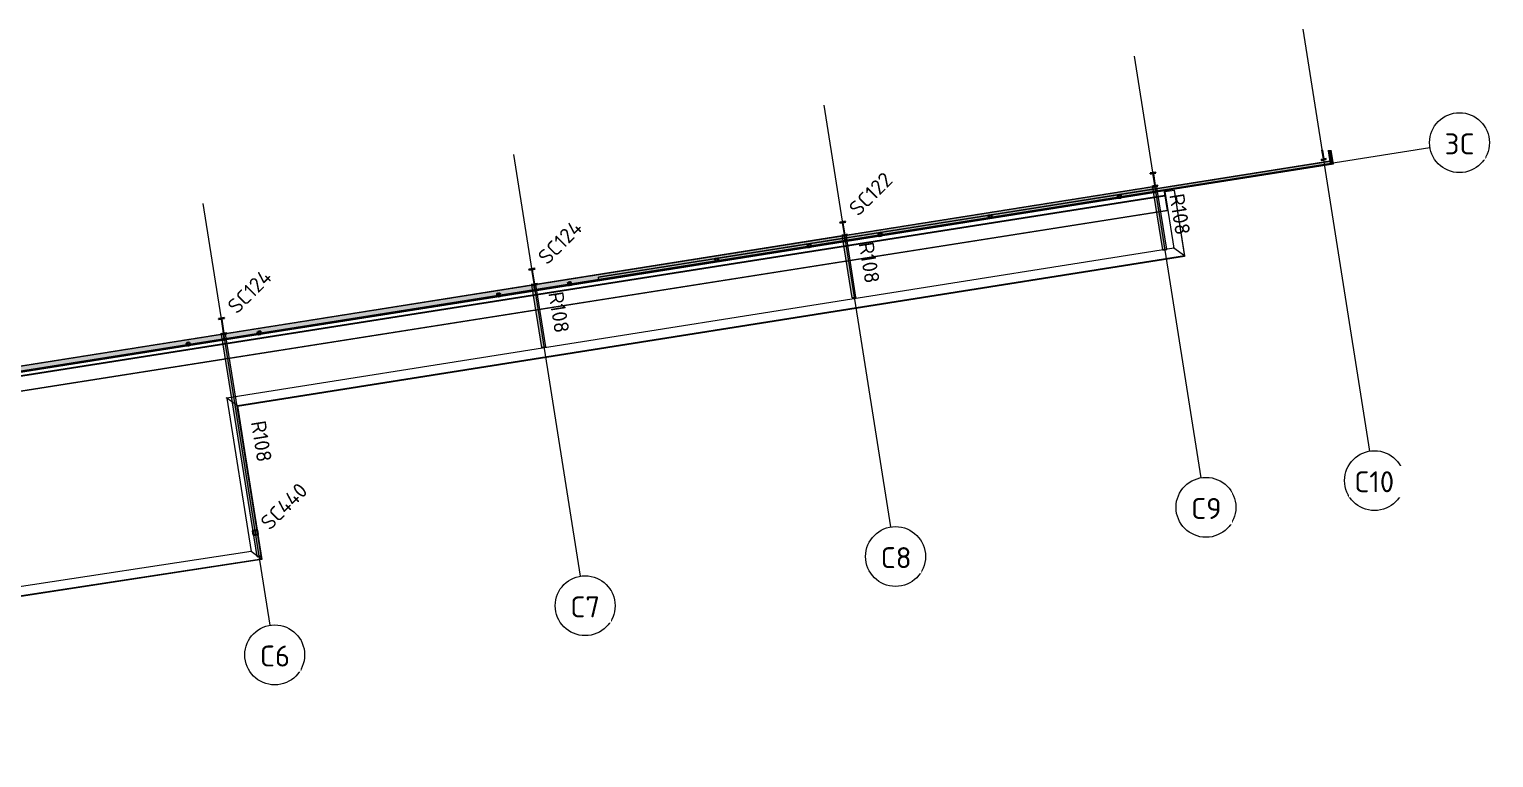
# Model space of a CAD drawing. Header units: millimetres. Extents: x 665 to 246729, y 5858 to 4056708.
# Drawn here: x 197805 to 246729, y 3993231 to 4017553 of the extents above; entities that cross this region are included whole.
import ezdxf

# ---------------------------------------------------------------- set-up
doc = ezdxf.new("R2010")
doc.units = ezdxf.units.MM
doc.linetypes.add('Dash', pattern=[7, 5, -2])
doc.linetypes.add('Hidden Half', pattern=[3, 2, -1])
for name, color, linetype, lineweight in [('A-270-M_ROOF', 132, 'Continuous', 13), ('S-280-A_COLUMN', 171, 'Continuous', 18), ('S-280-A_STRUCT_FRAME', 2, 'Continuous', 18), ('S-280-M_COLUMN', 52, 'Continuous', 13), ('S-280-M_STRUCT_FRAME', 12, 'Continuous', 13), ('S-280-MH_COLUMN', 52, 'Hidden Half', 13), ('Z-030-M_GRID', 191, 'Continuous', 13), ('Z-033_T_GRIDREF', 31, 'Continuous', 13)]:
    doc.layers.add(name, color=color, linetype=linetype, lineweight=lineweight)
doc.styles.add('ISOCPEUR_2', font='isocpeur.ttf', dxfattribs={"height": 700})
doc.styles.add('ISOCPEUR_3', font='isocpeur.ttf', dxfattribs={"height": 500})

# ---------------------------------------------------------------- blocks, each defined once
blk = doc.blocks.new('Roof Gutters4 - Roof Gutters-3348027-S6_001 - LOWER ROOF FRAMING - PART 3')
at = {"layer": 'A-270-M_ROOF', "color": 253, "lineweight": 5}
for p, q in [((-2236496, 4012130), (-2236469, 4012135)), ((-2236496, 4012130), (-2236396, 4011501)), ((-2236469, 4012135), (-2236165, 4012183)), ((-2236469, 4012135), (-2236170, 4010246)), ((-2236165, 4012183), (-2236160, 4012167)), ((-2236165, 4012183), (-2235817, 4009990)), ((-2236160, 4012167), (-2235812, 4009971)), ((-2236170, 4010246), (-2267811, 4005234)), ((-2235817, 4009990), (-2267458, 4004978)), ((-2235812, 4009971), (-2267453, 4004959)), ((-2236170, 4010246), (-2236192, 4010261)), ((-2235817, 4009990), (-2236170, 4010246)), ((-2235812, 4009971), (-2235817, 4009990)), ((-2267811, 4005234), (-2267833, 4005250)), ((-2267458, 4004978), (-2267811, 4005234)), ((-2267811, 4005234), (-2267001, 4000121)), ((-2267453, 4004959), (-2267458, 4004978)), ((-2267458, 4004978), (-2266648, 3999863)), ((-2267453, 4004959), (-2266643, 3999844)), ((-2309523, 4000640), (-2309219, 4000689)), ((-2309523, 4000623), (-2309523, 4000640)), ((-2309375, 3999704), (-2309523, 4000640)), ((-2309380, 3999717), (-2309523, 4000623)), ((-2309219, 4000689), (-2309192, 4000692)), ((-2308908, 3998725), (-2309219, 4000689)), ((-2309090, 4000049), (-2309192, 4000692)), ((-2298892, 4000311), (-2308908, 3998725)), ((-2298915, 3999996), (-2298892, 4000311)), ((-2298892, 4000311), (-2298891, 4000330)), ((-2287881, 3996922), (-2298892, 4000311)), ((-2267001, 4000121), (-2287881, 3996922)), ((-2267001, 4000121), (-2267023, 4000136)), ((-2266648, 3999863), (-2267001, 4000121)), ((-2298915, 3999996), (-2308929, 3998409)), ((-2298913, 3999977), (-2308923, 3998391)), ((-2298913, 3999977), (-2298915, 3999996)), ((-2287905, 3996607), (-2298915, 3999996)), ((-2287902, 3996588), (-2298913, 3999977)), ((-2266648, 3999863), (-2287905, 3996607)), ((-2266643, 3999844), (-2287902, 3996588)), ((-2266643, 3999844), (-2266648, 3999863)), ((-2308996, 3998603), (-2308908, 3998725)), ((-2308908, 3998725), (-2308892, 3998746)), ((-2287905, 3996607), (-2287881, 3996922)), ((-2287881, 3996922), (-2287880, 3996941)), ((-2287902, 3996588), (-2287905, 3996607))]:
    blk.add_line(p, q, dxfattribs=at)
blk = doc.blocks.new('25021-APA-ZZ-ZZ-M3-AR-000001_V3_rvt-2-S6_001 - LOWER ROOF FRAMING - PART 3')
at = {"layer": 'A-270-M_ROOF', "color": 253, "lineweight": 5}
for p, q in [((-2236475, 4011999), (-2309169, 4000546)), ((-2309168, 4000544), (-2236475, 4011997)), ((-2236388, 4011502), (-2309098, 4000047)), ((-2309090, 4000051), (-2236397, 4011503)), ((-2309688, 4000612), (-2319737, 3999020)), ((-2307146, 3993231), (-2309688, 4000612)), ((-2319737, 3999020), (-2318920, 3993863)), ((-2318920, 3993863), (-2320872, 3993376))]:
    blk.add_line(p, q, dxfattribs=at)
blk.add_blockref('Roof Gutters4 - Roof Gutters-3348027-S6_001 - LOWER ROOF FRAMING - PART 3', (0, 0), dxfattribs=at)
blk = doc.blocks.new('NRP_Column-Steel-UB - SC122 - 460UB74_6-4245416-S6_001 - LOWER ROOF FRAMING - PART 3')
at = {"layer": 'S-280-M_COLUMN', "lineweight": 35}
for p, q in [((95, 457.4), (-95, 457.4)), ((-95, 457.4), (-95, 442.9)), ((-95, 442.9), (-15.95, 442.9)), ((-15.95, 14.5), (-95, 14.5)), ((-95, 14.5), (-95, 0)), ((-95, 0), (95, 0)), ((-4.55, 431.5), (-4.55, 25.9)), ((4.55, 25.9), (4.55, 431.5)), ((15.95, 442.9), (95, 442.9)), ((95, 14.5), (15.95, 14.5)), ((95, 442.9), (95, 457.4)), ((95, 0), (95, 14.5))]:
    blk.add_line(p, q, dxfattribs=at)
for centre, start, end in [((-15.95, 431.5), 0, 90), ((-15.95, 431.5), 0, 90), ((-15.95, 25.9), 270, 0), ((-15.95, 25.9), 270, 0), ((15.95, 431.5), 90, 180), ((15.95, 431.5), 90, 180), ((15.95, 25.9), 180, 270), ((15.95, 25.9), 180, 270)]:
    blk.add_arc(centre, 11.4, start, end, dxfattribs=at)
blk = doc.blocks.new('NRP_Column-Steel-UB - SC122 - 460UB74_6-4109969-S6_001 - LOWER ROOF FRAMING - PART 3')
at = {"layer": 'S-280-M_COLUMN', "lineweight": 35}
for p, q in [((95, 457.4), (-95, 457.4)), ((-95, 457.4), (-95, 442.9)), ((-95, 442.9), (-15.95, 442.9)), ((-15.95, 14.5), (-95, 14.5)), ((-95, 14.5), (-95, 0)), ((-95, 0), (95, 0)), ((-4.55, 431.5), (-4.55, 25.9)), ((4.55, 25.9), (4.55, 431.5)), ((15.95, 442.9), (95, 442.9)), ((95, 14.5), (15.95, 14.5)), ((95, 442.9), (95, 457.4)), ((95, 0), (95, 14.5))]:
    blk.add_line(p, q, dxfattribs=at)
for centre, start, end in [((-15.95, 431.5), 0, 90), ((-15.95, 431.5), 0, 90), ((-15.95, 25.9), 270, 0), ((-15.95, 25.9), 270, 0), ((15.95, 431.5), 90, 180), ((15.95, 431.5), 90, 180), ((15.95, 25.9), 180, 270), ((15.95, 25.9), 180, 270)]:
    blk.add_arc(centre, 11.4, start, end, dxfattribs=at)
blk = doc.blocks.new('NRP_Column-Steel-UB - SC124 - 530UB82_0-4109968-S6_001 - LOWER ROOF FRAMING - PART 3')
at = {"layer": 'S-280-M_COLUMN', "lineweight": 35}
for p, q in [((104.5, 528.2), (-104.5, 528.2)), ((-104.5, 528.2), (-104.5, 515)), ((-104.5, 515), (-18.8, 515)), ((-4.8, 501), (-4.8, 27.2)), ((4.8, 27.2), (4.8, 501)), ((18.8, 515), (104.5, 515)), ((104.5, 515), (104.5, 528.2)), ((-18.8, 13.2), (-104.5, 13.2)), ((-104.5, 13.2), (-104.5, 0)), ((-104.5, 0), (104.5, 0)), ((104.5, 13.2), (18.8, 13.2)), ((104.5, 0), (104.5, 13.2))]:
    blk.add_line(p, q, dxfattribs=at)
for centre, start, end in [((-18.8, 501), 0, 90), ((-18.8, 501), 0, 90), ((18.8, 501), 90, 180), ((18.8, 501), 90, 180), ((-18.8, 27.2), 270, 0), ((-18.8, 27.2), 270, 0), ((18.8, 27.2), 180, 270), ((18.8, 27.2), 180, 270)]:
    blk.add_arc(centre, 14, start, end, dxfattribs=at)
blk = doc.blocks.new('NRP_Column-Steel-UB - SC119 - 410UB53_7-4245417-S6_001 - LOWER ROOF FRAMING - PART 3')
at = {"layer": 'S-280-M_COLUMN', "lineweight": 35}
for p, q in [((-15, 11), (-89, 11)), ((-89, 11), (-89, 0)), ((-89, 0), (89, 0)), ((-4, 321), (-4, 22)), ((4, 22), (4, 320)), ((89, 11), (15, 11)), ((89, 0), (89, 11))]:
    blk.add_line(p, q, dxfattribs=at)
for centre, start, end in [((-15, 22), 270, 0), ((-15, 22), 270, 0), ((15, 22), 180, 270), ((15, 22), 180, 270)]:
    blk.add_arc(centre, 11.4, start, end, dxfattribs=at)
blk = doc.blocks.new('NRP_Framing-Steel-SHS - WH433 - 100x100x5_0SHS-4136667-S6_001 - LOWER ROOF FRAMING - PART 3')
at = {"layer": 'S-280-M_STRUCT_FRAME', "linetype": 'Dash', "lineweight": 25}
blk.add_hatch(color=256, dxfattribs=at).paths.add_polyline_path([(-2739, -50), (2788, -50), (2788, 50), (-2739, 50)])
at = {"layer": 'S-280-M_STRUCT_FRAME', "lineweight": 25}
for p, q in [((-2739, -50), (-2739, 50)), ((2788, 50), (-2739, 50)), ((2788, 50), (2788, -50)), ((-2739, -50), (2788, -50))]:
    blk.add_line(p, q, dxfattribs=at)
at = {"layer": 'S-280-M_STRUCT_FRAME', "linetype": 'Dash', "lineweight": 25}
for p, q in [((2788, 45), (-2739, 45)), ((2788, -45), (-2739, -45))]:
    blk.add_line(p, q, dxfattribs=at)
blk = doc.blocks.new('NRP_Framing-Steel-SHS - WH433 - 100x100x5_0SHS-4136602-S6_001 - LOWER ROOF FRAMING - PART 3')
at = {"layer": 'S-280-M_STRUCT_FRAME', "linetype": 'Dash', "lineweight": 25}
blk.add_hatch(color=256, dxfattribs=at).paths.add_polyline_path([(-4163, -50), (4150, -50), (4150, 50), (-4163, 50)])
at = {"layer": 'S-280-M_STRUCT_FRAME', "lineweight": 25}
for p, q in [((-4163, -50), (-4163, 50)), ((-222, 50), (-4163, 50)), ((4150, 50), (-122, 50)), ((4150, 50), (4150, -50)), ((-4163, -50), (-222, -50)), ((-122, -50), (4150, -50))]:
    blk.add_line(p, q, dxfattribs=at)
at = {"layer": 'S-280-M_STRUCT_FRAME', "linetype": 'Dash', "lineweight": 25}
for p, q in [((-217, 45), (-4163, 45)), ((4150, 45), (-127, 45)), ((-217, -45), (-4163, -45)), ((4150, -45), (-127, -45))]:
    blk.add_line(p, q, dxfattribs=at)
blk = doc.blocks.new('NRP_Framing-Steel-SHS - WH433 - 100x100x5_0SHS-4137354-S6_001 - LOWER ROOF FRAMING - PART 3')
at = {"layer": 'S-280-M_STRUCT_FRAME', "linetype": 'Dash', "lineweight": 25}
for p, q in [((1482, 45), (1072, 45)), ((1482, -45), (1058, -45))]:
    blk.add_line(p, q, dxfattribs=at)
blk = doc.blocks.new('NRP_Framing-Steel-UB - R108 - 200UB25_4-V4-S6_001 - LOWER ROOF FRAMING - PART 3')
at = {"layer": 'S-280-M_STRUCT_FRAME', "linetype": 'Dash', "lineweight": 25}
for points in [[(-2266795, 3999946), (-2266664, 3999967), (-2267846, 4007317), (-2267899, 4007309), (-2267910, 4007368), (-2267934, 4007364), (-2267925, 4007305), (-2267977, 4007296)], [(-2266793, 3999936), (-2266731, 3999947), (-2266732, 3999956), (-2266795, 3999946), (-2266795, 3999946)], [(-2266725, 3999947), (-2266726, 3999957), (-2266732, 3999956), (-2266731, 3999946)], [(-2266725, 3999947), (-2266662, 3999957), (-2266664, 3999967), (-2266726, 3999956)]]:
    blk.add_hatch(color=256, dxfattribs=at).paths.add_polyline_path(points)
for p, q in [((-2267987, 4007356), (-2267934, 4007364)), ((-2267977, 4007296), (-2267987, 4007356)), ((-2267908, 4007368), (-2267856, 4007377)), ((-2267846, 4007317), (-2267856, 4007377)), ((-2266795, 3999946), (-2266795, 3999946)), ((-2266793, 3999936), (-2266793, 3999936)), ((-2266793, 3999936), (-2266793, 3999936)), ((-2266731, 3999947), (-2266732, 3999956)), ((-2266725, 3999948), (-2266726, 3999957)), ((-2266664, 3999967), (-2266664, 3999967)), ((-2266662, 3999957), (-2266662, 3999957)), ((-2266662, 3999957), (-2266662, 3999957))]:
    blk.add_line(p, q, dxfattribs=at)
at = {"layer": 'S-280-M_STRUCT_FRAME', "lineweight": 25}
for p, q in [((-2266795, 3999946), (-2267977, 4007296)), ((-2267934, 4007364), (-2267908, 4007368)), ((-2266664, 3999967), (-2267846, 4007317)), ((-2266664, 3999967), (-2266795, 3999946)), ((-2266795, 3999946), (-2266732, 3999956)), ((-2266795, 3999946), (-2266795, 3999946)), ((-2266795, 3999946), (-2266793, 3999936)), ((-2266793, 3999936), (-2266662, 3999957)), ((-2266731, 3999946), (-2266793, 3999936)), ((-2266793, 3999936), (-2266793, 3999936)), ((-2266732, 3999956), (-2266731, 3999946)), ((-2266726, 3999957), (-2266664, 3999967)), ((-2266725, 3999947), (-2266726, 3999957)), ((-2266662, 3999957), (-2266725, 3999947)), ((-2266664, 3999967), (-2266664, 3999967)), ((-2266662, 3999957), (-2266664, 3999967)), ((-2266662, 3999957), (-2266662, 3999957))]:
    blk.add_line(p, q, dxfattribs=at)
blk = doc.blocks.new('NRP_Framing-Steel-UB - R108 - 200UB25_4-4154935-S6_001 - LOWER ROOF FRAMING - PART 3')
at = {"layer": 'S-280-M_STRUCT_FRAME', "linetype": 'Dash', "lineweight": 25}
for points in [[(-2257288, 4006925), (-2257157, 4006946), (-2257475, 4008960), (-2257528, 4008951), (-2257540, 4009011), (-2257563, 4009007), (-2257554, 4008947), (-2257607, 4008939)], [(-2257286, 4006915), (-2257224, 4006926), (-2257225, 4006935), (-2257288, 4006925)], [(-2257218, 4006926), (-2257219, 4006936), (-2257225, 4006935), (-2257223, 4006925)], [(-2257218, 4006926), (-2257155, 4006936), (-2257157, 4006946), (-2257219, 4006935)]]:
    blk.add_hatch(color=256, dxfattribs=at).paths.add_polyline_path(points)
for p, q in [((-2257616, 4008999), (-2257563, 4009007)), ((-2257607, 4008939), (-2257616, 4008999)), ((-2257538, 4009011), (-2257485, 4009019)), ((-2257475, 4008960), (-2257485, 4009019)), ((-2257288, 4006925), (-2257288, 4006925)), ((-2257288, 4006925), (-2257288, 4006925)), ((-2257286, 4006915), (-2257286, 4006915)), ((-2257286, 4006915), (-2257286, 4006915)), ((-2257225, 4006935), (-2257225, 4006935)), ((-2257219, 4006936), (-2257219, 4006936)), ((-2257156, 4006946), (-2257157, 4006946)), ((-2257156, 4006946), (-2257157, 4006946)), ((-2257155, 4006936), (-2257155, 4006936)), ((-2257155, 4006936), (-2257155, 4006936))]:
    blk.add_line(p, q, dxfattribs=at)
at = {"layer": 'S-280-M_STRUCT_FRAME', "lineweight": 25}
for p, q in [((-2257288, 4006925), (-2257607, 4008939)), ((-2257563, 4009007), (-2257538, 4009011)), ((-2257157, 4006946), (-2257475, 4008960)), ((-2257157, 4006946), (-2257288, 4006925)), ((-2257288, 4006925), (-2257225, 4006935)), ((-2257288, 4006925), (-2257288, 4006925)), ((-2257288, 4006925), (-2257286, 4006915)), ((-2257286, 4006915), (-2257155, 4006936)), ((-2257223, 4006925), (-2257286, 4006915)), ((-2257286, 4006915), (-2257286, 4006915)), ((-2257225, 4006935), (-2257223, 4006925)), ((-2257219, 4006936), (-2257156, 4006946)), ((-2257218, 4006926), (-2257219, 4006936)), ((-2257155, 4006936), (-2257218, 4006926)), ((-2257156, 4006946), (-2257157, 4006946)), ((-2257155, 4006936), (-2257157, 4006946)), ((-2257155, 4006936), (-2257155, 4006936))]:
    blk.add_line(p, q, dxfattribs=at)
blk = doc.blocks.new('NRP_Framing-Steel-UB - R108 - 200UB25_4-4138967-S6_001 - LOWER ROOF FRAMING - PART 3')
at = {"layer": 'S-280-M_STRUCT_FRAME', "linetype": 'Dash', "lineweight": 25}
for points in [[(-2246921, 4008592), (-2246790, 4008613), (-2247087, 4010491), (-2247140, 4010483), (-2247155, 4010582), (-2247103, 4010590), (-2247105, 4010602), (-2247158, 4010594), (-2247170, 4010662), (-2247194, 4010659), (-2247183, 4010590), (-2247236, 4010581), (-2247234, 4010569), (-2247181, 4010577), (-2247166, 4010479), (-2247218, 4010470), (-2247156, 4010073)], [(-2246919, 4008582), (-2246857, 4008592), (-2246858, 4008601), (-2246921, 4008591)], [(-2246851, 4008592), (-2246852, 4008602), (-2246858, 4008601), (-2246856, 4008592)], [(-2246851, 4008592), (-2246788, 4008602), (-2246790, 4008612), (-2246852, 4008601)]]:
    blk.add_hatch(color=256, dxfattribs=at).paths.add_polyline_path(points)
for p, q in [((-2247247, 4010650), (-2247194, 4010659)), ((-2247236, 4010581), (-2247247, 4010650)), ((-2247218, 4010470), (-2247234, 4010569)), ((-2247168, 4010663), (-2247116, 4010671)), ((-2247105, 4010602), (-2247116, 4010671)), ((-2247087, 4010491), (-2247103, 4010590)), ((-2246921, 4008592), (-2246921, 4008591)), ((-2246921, 4008591), (-2246921, 4008592)), ((-2246919, 4008582), (-2246919, 4008581)), ((-2246919, 4008581), (-2246919, 4008582)), ((-2246858, 4008601), (-2246858, 4008602)), ((-2246852, 4008602), (-2246852, 4008603)), ((-2246789, 4008612), (-2246790, 4008613)), ((-2246789, 4008612), (-2246790, 4008612)), ((-2246788, 4008602), (-2246788, 4008602)), ((-2246788, 4008602), (-2246788, 4008602))]:
    blk.add_line(p, q, dxfattribs=at)
at = {"layer": 'S-280-M_STRUCT_FRAME', "lineweight": 25}
for p, q in [((-2247234, 4010569), (-2247236, 4010581)), ((-2246921, 4008592), (-2247218, 4010470)), ((-2247194, 4010659), (-2247168, 4010663)), ((-2247103, 4010590), (-2247105, 4010602)), ((-2246790, 4008613), (-2247087, 4010491)), ((-2246790, 4008613), (-2246921, 4008592)), ((-2246921, 4008591), (-2246858, 4008601)), ((-2246921, 4008592), (-2246921, 4008591)), ((-2246921, 4008592), (-2246919, 4008582)), ((-2246919, 4008581), (-2246788, 4008602)), ((-2246856, 4008592), (-2246919, 4008582)), ((-2246919, 4008582), (-2246919, 4008581)), ((-2246858, 4008601), (-2246856, 4008592)), ((-2246852, 4008602), (-2246789, 4008612)), ((-2246851, 4008592), (-2246852, 4008602)), ((-2246788, 4008602), (-2246851, 4008592)), ((-2246789, 4008612), (-2246790, 4008613)), ((-2246788, 4008602), (-2246790, 4008613)), ((-2246788, 4008602), (-2246788, 4008602))]:
    blk.add_line(p, q, dxfattribs=at)
blk = doc.blocks.new('NRP_Framing-Steel-UB - R108 - 200UB25_4-4245420-S6_001 - LOWER ROOF FRAMING - PART 3')
at = {"layer": 'S-280-M_STRUCT_FRAME', "linetype": 'Dash', "lineweight": 25}
for points in [[(-2236543, 4010187), (-2236411, 4010208), (-2236716, 4012134), (-2236766, 4012126), (-2236781, 4012225), (-2236732, 4012233), (-2236743, 4012304), (-2236809, 4012294), (-2236800, 4012234), (-2236865, 4012222), (-2236863, 4012212), (-2236795, 4012222), (-2236780, 4012124), (-2236848, 4012113), (-2236779, 4011679)], [(-2236541, 4010177), (-2236478, 4010188), (-2236480, 4010197), (-2236543, 4010187)], [(-2236473, 4010188), (-2236474, 4010198), (-2236480, 4010197), (-2236478, 4010187)], [(-2236473, 4010188), (-2236410, 4010198), (-2236411, 4010208), (-2236474, 4010197)]]:
    blk.add_hatch(color=256, dxfattribs=at).paths.add_polyline_path(points)
for p, q in [((-2236875, 4012283), (-2236809, 4012294)), ((-2236865, 4012224), (-2236875, 4012283)), ((-2236848, 4012113), (-2236863, 4012212)), ((-2236716, 4012134), (-2236732, 4012232)), ((-2236543, 4010187), (-2236543, 4010187)), ((-2236543, 4010187), (-2236543, 4010187)), ((-2236541, 4010177), (-2236541, 4010177)), ((-2236541, 4010177), (-2236541, 4010177)), ((-2236480, 4010197), (-2236480, 4010197)), ((-2236474, 4010198), (-2236474, 4010198)), ((-2236411, 4010208), (-2236411, 4010208)), ((-2236411, 4010208), (-2236411, 4010208)), ((-2236410, 4010198), (-2236410, 4010198)), ((-2236410, 4010198), (-2236410, 4010198))]:
    blk.add_line(p, q, dxfattribs=at)
at = {"layer": 'S-280-M_STRUCT_FRAME', "lineweight": 25}
for p, q in [((-2236809, 4012294), (-2236743, 4012304)), ((-2236732, 4012233), (-2236743, 4012304)), ((-2236863, 4012212), (-2236865, 4012224)), ((-2236543, 4010187), (-2236848, 4012113)), ((-2236411, 4010208), (-2236716, 4012134)), ((-2236411, 4010208), (-2236543, 4010187)), ((-2236543, 4010187), (-2236480, 4010197)), ((-2236543, 4010187), (-2236543, 4010187)), ((-2236543, 4010187), (-2236541, 4010177)), ((-2236541, 4010177), (-2236410, 4010198)), ((-2236478, 4010187), (-2236541, 4010177)), ((-2236541, 4010177), (-2236541, 4010177)), ((-2236480, 4010197), (-2236478, 4010187)), ((-2236474, 4010198), (-2236411, 4010208)), ((-2236473, 4010188), (-2236474, 4010198)), ((-2236410, 4010198), (-2236473, 4010188)), ((-2236411, 4010208), (-2236411, 4010208)), ((-2236410, 4010198), (-2236411, 4010208)), ((-2236410, 4010198), (-2236410, 4010198))]:
    blk.add_line(p, q, dxfattribs=at)
blk = doc.blocks.new('NRP_Framing-Steel-SHS - WH433 - 100x100x5_0SHS-4137307-S6_001 - LOWER ROOF FRAMING - PART 3')
at = {"layer": 'S-280-M_STRUCT_FRAME', "linetype": 'Dash', "lineweight": 25}
for p, q in [((2925, 45), (-2975, 45)), ((2930, 45), (2925, 45)), ((3020, -45), (-2975, -45))]:
    blk.add_line(p, q, dxfattribs=at)
blk = doc.blocks.new('NRP_Framing-Steel-SHS - S444 - 200x200x6_0SHS-4135940-S6_001 - LOWER ROOF FRAMING - PART 3')
at = {"layer": 'S-280-M_STRUCT_FRAME', "linetype": 'Dash', "lineweight": 25}
blk.add_hatch(color=256, dxfattribs=at).paths.add_polyline_path([(-5183, -100), (5184, -100), (5184, 26), (5237, 26), (5237, 100), (-5237, 100), (-5237, 26), (-5183, 26)])
at = {"layer": 'S-280-M_STRUCT_FRAME', "lineweight": 25}
for p, q in [((-5237, 26), (-5237, 100)), ((5162, 100), (-5129, 100)), ((5237, 100), (5237, 26)), ((-5183, -100), (5184, -100))]:
    blk.add_line(p, q, dxfattribs=at)
at = {"layer": 'S-280-M_STRUCT_FRAME', "linetype": 'Dash', "lineweight": 25}
for p, q in [((5237, 94), (-5237, 94)), ((-5237, -100), (-5237, 26)), ((5237, 26), (5237, -100)), ((-5183, -94), (-5237, -94)), ((-5237, -100), (-5183, -100)), ((5184, -94), (-5183, -94)), ((5237, -94), (5184, -94)), ((5184, -100), (5237, -100))]:
    blk.add_line(p, q, dxfattribs=at)
blk = doc.blocks.new('NRP_Framing-Steel-SHS - S444 - 200x200x6_0SHS-V5-S6_001 - LOWER ROOF FRAMING - PART 3')
at = {"layer": 'S-280-M_STRUCT_FRAME', "linetype": 'Dash', "lineweight": 25}
blk.add_hatch(color=256, dxfattribs=at).paths.add_polyline_path([(-5183, -100), (5183, -100), (5183, 26), (5237, 26), (5237, 100), (-5237, 100), (-5237, 26), (-5183, 26)])
at = {"layer": 'S-280-M_STRUCT_FRAME', "lineweight": 25}
for p, q in [((-5237, 26), (-5237, 100)), ((5162, 100), (-5129, 100)), ((5237, 100), (5237, 26)), ((-5183, -100), (5183, -100))]:
    blk.add_line(p, q, dxfattribs=at)
at = {"layer": 'S-280-M_STRUCT_FRAME', "linetype": 'Dash', "lineweight": 25}
for p, q in [((5237, 94), (-5237, 94)), ((-5237, -100), (-5237, 26)), ((5237, 26), (5237, -100)), ((-5183, -94), (-5237, -94)), ((-5237, -100), (-5183, -100)), ((5183, -94), (-5183, -94)), ((5237, -94), (5184, -94)), ((5184, -100), (5237, -100))]:
    blk.add_line(p, q, dxfattribs=at)
blk = doc.blocks.new('NRP_Framing-Steel-SHS - S444 - 200x200x6_0SHS-V6-S6_001 - LOWER ROOF FRAMING - PART 3')
at = {"layer": 'S-280-M_STRUCT_FRAME', "linetype": 'Dash', "lineweight": 25}
blk.add_hatch(color=256, dxfattribs=at).paths.add_polyline_path([(-5183, -100), (5184, -100), (5184, -86), (-3076, -86), (-3075, 14), (5184, 14), (5184, 26), (5237, 26), (5237, 100), (-5237, 100), (-5237, 26), (-5183, 26)])
at = {"layer": 'S-280-M_STRUCT_FRAME', "lineweight": 25}
for p, q in [((-5237, 26), (-5237, 100)), ((5171, 100), (-5129, 100)), ((5237, 100), (5237, 26)), ((-5183, -100), (5184, -100))]:
    blk.add_line(p, q, dxfattribs=at)
at = {"layer": 'S-280-M_STRUCT_FRAME', "linetype": 'Dash', "lineweight": 25}
for p, q in [((5237, 94), (-5237, 94)), ((-5237, -100), (-5237, 26)), ((5237, 26), (5237, 14)), ((-5184, -94), (-5237, -94)), ((-5237, -100), (-5184, -100)), ((5184, -94), (-5183, -94)), ((5237, -94), (5184, -94)), ((5184, -100), (5237, -100)), ((5237, -86), (5237, -100))]:
    blk.add_line(p, q, dxfattribs=at)
blk = doc.blocks.new('NRP_Framing-Steel-SHS - S444 - 200x200x6_0SHS-4135941-S6_001 - LOWER ROOF FRAMING - PART 3')
at = {"layer": 'S-280-M_STRUCT_FRAME', "linetype": 'Dash', "lineweight": 25}
h = blk.add_hatch(color=256, dxfattribs=at)
h.paths.add_polyline_path([(-5184, -100), (5184, -100), (5184, -86), (-5184, -86), (-5184, -94)])
h.paths.add_polyline_path([(-5184, 14), (5184, 14), (5184, 26), (5250, 26), (5250, 100), (-5237, 100), (-5235, 26), (-5184, 26)])
at = {"layer": 'S-280-M_STRUCT_FRAME', "lineweight": 25}
for p, q in [((-5237, 26), (-5237, 100)), ((5171, 100), (-5139, 100)), ((5250, 100), (5250, 26)), ((-5184, -100), (5184, -100))]:
    blk.add_line(p, q, dxfattribs=at)
at = {"layer": 'S-280-M_STRUCT_FRAME', "linetype": 'Dash', "lineweight": 25}
for p, q in [((5250, 94), (-5237, 94)), ((-5237, 14), (-5237, 26)), ((5250, 26), (5250, 14)), ((-5237, -100), (-5237, -86)), ((-5184, -94), (-5237, -94)), ((-5237, -100), (-5184, -100)), ((5184, -94), (-5184, -94)), ((5250, -94), (5184, -94)), ((5184, -100), (5250, -100)), ((5250, -86), (5250, -100))]:
    blk.add_line(p, q, dxfattribs=at)
blk = doc.blocks.new('NRP_Framing-Steel-SHS - WH433 - 100x100x5_0SHS-4136496-S6_001 - LOWER ROOF FRAMING - PART 3')
at = {"layer": 'S-280-M_STRUCT_FRAME', "linetype": 'Dash', "lineweight": 25}
blk.add_hatch(color=256, dxfattribs=at).paths.add_polyline_path([(-5237, -50), (-274, -50), (-274, 50), (-5237, 50)])
at = {"layer": 'S-280-M_STRUCT_FRAME', "lineweight": 25}
for p, q in [((-5237, -50), (-5237, 50)), ((-387, 50), (-5237, 50)), ((-274, 50), (-287, 50)), ((-5237, -50), (-387, -50)), ((-287, -50), (-274, -50))]:
    blk.add_line(p, q, dxfattribs=at)
at = {"layer": 'S-280-M_STRUCT_FRAME', "linetype": 'Dash', "lineweight": 25}
for p, q in [((-382, 45), (-5237, 45)), ((-274, 45), (-292, 45)), ((5250, 50), (5250, -50)), ((-382, -45), (-5237, -45)), ((-274, -45), (-292, -45))]:
    blk.add_line(p, q, dxfattribs=at)
blk = doc.blocks.new('NRP_Framing-Steel-SHS - WH433 - 100x100x5_0SHS-4137396-S6_001 - LOWER ROOF FRAMING - PART 3')
at = {"layer": 'S-280-M_STRUCT_FRAME', "linetype": 'Dash', "lineweight": 25}
for p, q in [((1488, 45), (1475, 45)), ((1488, -45), (1475, -45))]:
    blk.add_line(p, q, dxfattribs=at)
blk = doc.blocks.new('Grid - NRP_Grid-Head-320187-S6_001 - LOWER ROOF FRAMING - PART 3')
at = {"layer": 'Z-033_T_GRIDREF'}
blk.add_circle((0, 0), 5, dxfattribs=at)

msp = doc.modelspace()

# ---------------------------------------------------------------- hatches: boundary and pattern name
at = {"layer": 'S-280-M_STRUCT_FRAME', "lineweight": 5}
for points in [[(241366.5, 4013114.4), (241302.6, 4013518), (241201.3, 4013518), (241267.7, 4013098.7)], [(235448.3, 4012125.9), (241374.4, 4013064.5), (241316.6, 4013106.5), (241267.6, 4013099.5), (241260, 4013147.6), (235432.6, 4012224.6)], [(241374.4, 4013064.5), (241366.5, 4013114.4), (241316.6, 4013106.5), (241366.5, 4013070.3)]]:
    msp.add_hatch(color=256, dxfattribs=at).paths.add_polyline_path(points)

# ---------------------------------------------------------------- linework, layer by layer
at = {"layer": 'S-280-M_COLUMN', "lineweight": 35}
for p, q in [((229848.9, 4011340.2), (229947.7, 4011355.9)), ((229864.6, 4011241.5), (229848.9, 4011340.2)), ((229943.5, 4011350.2), (229854.7, 4011336.1)), ((229854.7, 4011336.1), (229868.7, 4011247.2)), ((229957.6, 4011261.3), (229943.5, 4011350.2)), ((229947.7, 4011355.9), (229963.3, 4011257.1)), ((229963.3, 4011257.1), (229864.6, 4011241.5)), ((229868.7, 4011247.2), (229957.6, 4011261.3)), ((220715.2, 4009893.5), (220813.9, 4009909.2)), ((220730.8, 4009794.8), (220715.2, 4009893.5)), ((220809.8, 4009903.5), (220720.9, 4009889.4)), ((220720.9, 4009889.4), (220735, 4009800.5)), ((220823.9, 4009814.6), (220809.8, 4009903.5)), ((220813.9, 4009909.2), (220829.6, 4009810.4)), ((220829.6, 4009810.4), (220730.8, 4009794.8)), ((220735, 4009800.5), (220823.9, 4009814.6)), ((205272.6, 4000806.2), (205280.8, 4000807.5)), ((205296.1, 4000658), (205272.6, 4000806.2)), ((205281.6, 4000802.5), (205278.3, 4000802)), ((205278.3, 4000802), (205300.2, 4000663.7)), ((205304.6, 4000659.4), (205296.1, 4000658)), ((205300.2, 4000663.7), (205303.8, 4000664.3)), ((205412.2, 4000828.3), (205420.8, 4000829.6)), ((205416.6, 4000823.9), (205413, 4000823.3)), ((205438.5, 4000685.6), (205416.6, 4000823.9)), ((205420.8, 4000829.6), (205444.2, 4000681.5)), ((205435.2, 4000685.1), (205438.5, 4000685.6)), ((205444.2, 4000681.5), (205436, 4000680.2))]:
    msp.add_line(p, q, dxfattribs=at)
at = {"layer": 'S-280-M_STRUCT_FRAME', "lineweight": 25}
for p, q in [((241201.3, 4013518), (241267.7, 4013098.7)), ((241366.5, 4013114.4), (241302.6, 4013518)), ((241260, 4013147.6), (235432.6, 4012224.6)), ((235448.3, 4012125.9), (241374.4, 4013064.5)), ((241366.5, 4013114.4), (241267.7, 4013098.7)), ((241374.4, 4013064.5), (241316.6, 4013106.5)), ((241316.6, 4013106.5), (241374.4, 4013064.5)), ((241374.4, 4013064.5), (241366.5, 4013114.4)), ((235448.3, 4012125.9), (235432.6, 4012224.6))]:
    msp.add_line(p, q, dxfattribs=at)
at = {"layer": 'S-280-M_STRUCT_FRAME', "linetype": 'Dash', "lineweight": 25}
for p, q in [((241316.6, 4013106.5), (241260, 4013147.6)), ((241260, 4013147.6), (241316.6, 4013106.5)), ((241267.8, 4013098.7), (241269.9, 4013084.9)), ((241368.7, 4013100.6), (241269.9, 4013084.9))]:
    msp.add_line(p, q, dxfattribs=at)
at = {"layer": 'S-280-MH_COLUMN', "lineweight": 35}
for p, q in [((234171.6, 4012010.7), (234270.4, 4012026.4)), ((234187.2, 4011912), (234171.6, 4012010.7)), ((234266.2, 4012020.6), (234177.3, 4012006.6)), ((234177.3, 4012006.6), (234191.4, 4011917.7)), ((234286, 4011927.6), (234187.2, 4011912)), ((234191.4, 4011917.7), (234280.3, 4011931.8)), ((234280.3, 4011931.8), (234266.2, 4012020.6)), ((234270.4, 4012026.4), (234286, 4011927.6)), ((223800.9, 4010368.1), (223899.6, 4010383.7)), ((223816.5, 4010269.3), (223800.9, 4010368.1)), ((223895.5, 4010378), (223806.6, 4010363.9)), ((223806.6, 4010363.9), (223820.7, 4010275.1)), ((223909.6, 4010289.1), (223895.5, 4010378)), ((223899.6, 4010383.7), (223915.3, 4010285)), ((226171.3, 4010743.6), (226270.1, 4010759.2)), ((226187, 4010644.8), (226171.3, 4010743.6)), ((226265.9, 4010753.5), (226177, 4010739.4)), ((226177, 4010739.4), (226191.1, 4010650.5)), ((226285.7, 4010660.4), (226187, 4010644.8)), ((226191.1, 4010650.5), (226280, 4010664.6)), ((226280, 4010664.6), (226265.9, 4010753.5)), ((226270.1, 4010759.2), (226285.7, 4010660.4)), ((223915.3, 4010285), (223816.5, 4010269.3)), ((223820.7, 4010275.1), (223909.6, 4010289.1)), ((215800.6, 4009100.9), (215899.4, 4009116.6)), ((215816.2, 4009002.2), (215800.6, 4009100.9)), ((215895.2, 4009110.9), (215806.3, 4009096.8)), ((215806.3, 4009096.8), (215820.4, 4009007.9)), ((215915, 4009017.8), (215816.2, 4009002.2)), ((215820.4, 4009007.9), (215909.3, 4009022)), ((215909.3, 4009022), (215895.2, 4009110.9)), ((215899.4, 4009116.6), (215915, 4009017.8)), ((213430.2, 4008725.5), (213528.9, 4008741.1)), ((213445.8, 4008626.7), (213430.2, 4008725.5)), ((213524.8, 4008735.4), (213435.9, 4008721.3)), ((213435.9, 4008721.3), (213450, 4008632.4)), ((213544.6, 4008642.4), (213445.8, 4008626.7)), ((213450, 4008632.4), (213538.8, 4008646.5)), ((213538.8, 4008646.5), (213524.8, 4008735.4)), ((213528.9, 4008741.1), (213544.6, 4008642.4)), ((205429.9, 4007458.3), (205528.7, 4007474)), ((205445.5, 4007359.5), (205429.9, 4007458.3)), ((205524.5, 4007468.2), (205435.6, 4007454.2)), ((205435.6, 4007454.2), (205449.7, 4007365.3)), ((205538.6, 4007379.3), (205524.5, 4007468.2)), ((205528.7, 4007474), (205544.3, 4007375.2)), ((203059.4, 4007082.9), (203158.2, 4007098.5)), ((203075.1, 4006984.1), (203059.4, 4007082.9)), ((203154, 4007092.8), (203065.2, 4007078.7)), ((203065.2, 4007078.7), (203079.2, 4006989.8)), ((203173.8, 4006999.7), (203075.1, 4006984.1)), ((203079.2, 4006989.8), (203168.1, 4007003.9)), ((203168.1, 4007003.9), (203154, 4007092.8)), ((203158.2, 4007098.5), (203173.8, 4006999.7)), ((205544.3, 4007375.2), (205445.5, 4007359.5)), ((205449.7, 4007365.3), (205538.6, 4007379.3)), ((205280.8, 4000807.5), (205412.1, 4000828.3)), ((205412.9, 4000823.3), (205281.6, 4000802.5)), ((205303.9, 4000664.3), (205435.2, 4000685.1)), ((205436, 4000680.2), (205304.7, 4000659.4))]:
    msp.add_line(p, q, dxfattribs=at)
at = {"layer": 'Z-030-M_GRID'}
for p, q in [((242590.3, 4003470.4), (240359.7, 4017553.1)), ((236960.5, 4002578.7), (234729.9, 4016661.4)), ((226589.8, 4000936.1), (224359.2, 4015018.8)), ((216219, 3999293.4), (213988.5, 4013376.2)), ((205848.3, 3997650.8), (203617.7, 4011733.6))]:
    msp.add_line(p, q, dxfattribs=at)

# ---------------------------------------------------------------- block references
at = {"lineweight": 5}
msp.add_blockref('25021-APA-ZZ-ZZ-M3-AR-000001_V3_rvt-2-S6_001 - LOWER ROOF FRAMING - PART 3', (2472214.3, 0), dxfattribs=at)
at = {"layer": 'S-280-M_COLUMN', "lineweight": 35, "rotation": 9.000328388147217}
for name, p in [('NRP_Column-Steel-UB - SC119 - 410UB53_7-4245417-S6_001 - LOWER ROOF FRAMING - PART 3', (241049, 4013201.3)), ('NRP_Column-Steel-UB - SC122 - 460UB74_6-4245416-S6_001 - LOWER ROOF FRAMING - PART 3', (235419.2, 4012309.6)), ('NRP_Column-Steel-UB - SC122 - 460UB74_6-4109969-S6_001 - LOWER ROOF FRAMING - PART 3', (225048.5, 4010667)), ('NRP_Column-Steel-UB - SC124 - 530UB82_0-4109968-S6_001 - LOWER ROOF FRAMING - PART 3', (214677.8, 4009024.3)), ('NRP_Column-Steel-UB - SC124 - 530UB82_0-4109968-S6_001 - LOWER ROOF FRAMING - PART 3', (204307, 4007381.7))]:
    msp.add_blockref(name, p, dxfattribs=at)
at = {"layer": 'S-280-M_STRUCT_FRAME', "linetype": 'Dash', "lineweight": 25}
for name, p, rotation in [('NRP_Framing-Steel-SHS - WH433 - 100x100x5_0SHS-4137354-S6_001 - LOWER ROOF FRAMING - PART 3', (241085.4, 4014569.8), 279.0003283881949), ('NRP_Framing-Steel-SHS - WH433 - 100x100x5_0SHS-4137307-S6_001 - LOWER ROOF FRAMING - PART 3', (238378.8, 4012640.7), 9.000328388182147), ('NRP_Framing-Steel-SHS - WH433 - 100x100x5_0SHS-4137396-S6_001 - LOWER ROOF FRAMING - PART 3', (241086.5, 4014562.9), 279.0003283881949), ('NRP_Framing-Steel-SHS - S444 - 200x200x6_0SHS-4135941-S6_001 - LOWER ROOF FRAMING - PART 3', (230233.4, 4011387), 9.000328380831379), ('NRP_Framing-Steel-SHS - WH433 - 100x100x5_0SHS-4136496-S6_001 - LOWER ROOF FRAMING - PART 3', (230239.1, 4011351.4), 9.000328380831379), ('NRP_Framing-Steel-SHS - S444 - 200x200x6_0SHS-V6-S6_001 - LOWER ROOF FRAMING - PART 3', (219862.7, 4009744.3), 9.000328380831379), ('NRP_Framing-Steel-SHS - S444 - 200x200x6_0SHS-V5-S6_001 - LOWER ROOF FRAMING - PART 3', (209492, 4008101.7), 9.000328380831379), ('NRP_Framing-Steel-SHS - S444 - 200x200x6_0SHS-4135940-S6_001 - LOWER ROOF FRAMING - PART 3', (199121.4, 4006459.1), 9.000328380831379)]:
    msp.add_blockref(name, p, dxfattribs=dict(at, rotation=rotation))
for name in ['NRP_Framing-Steel-UB - R108 - 200UB25_4-4245420-S6_001 - LOWER ROOF FRAMING - PART 3', 'NRP_Framing-Steel-UB - R108 - 200UB25_4-4138967-S6_001 - LOWER ROOF FRAMING - PART 3', 'NRP_Framing-Steel-UB - R108 - 200UB25_4-4154935-S6_001 - LOWER ROOF FRAMING - PART 3', 'NRP_Framing-Steel-UB - R108 - 200UB25_4-V4-S6_001 - LOWER ROOF FRAMING - PART 3']:
    msp.add_blockref(name, (2472214.3, 0), dxfattribs=at)
at = {"layer": 'S-280-M_STRUCT_FRAME', "lineweight": 25}
for name, p, rotation in [('NRP_Framing-Steel-SHS - WH433 - 100x100x5_0SHS-4136667-S6_001 - LOWER ROOF FRAMING - PART 3', (232673.3, 4011737), 9.000328388182147), ('NRP_Framing-Steel-SHS - WH433 - 100x100x5_0SHS-4136602-S6_001 - LOWER ROOF FRAMING - PART 3', (220941.9, 4009878.8), 9.000328380831379)]:
    msp.add_blockref(name, p, dxfattribs=dict(at, rotation=rotation))
at = {"layer": 'Z-033_T_GRIDREF', "xscale": 199.9999999999999, "yscale": 199.9999999999999, "zscale": 199.9999999999999}
for p, rotation in [((245585.3, 4013767.9), 279.0003283881443), ((242746.7, 4002482.7), 9.000328388145267), ((237116.9, 4001591), 9.000328388145267), ((226746.2, 3999948.4), 9.000328388145267), ((216375.5, 3998305.7), 9.000328388145267), ((206004.8, 3996663.1), 9.000328388145999)]:
    msp.add_blockref('Grid - NRP_Grid-Head-320187-S6_001 - LOWER ROOF FRAMING - PART 3', p, dxfattribs=dict(at, rotation=rotation))

# ---------------------------------------------------------------- texts
at = {"layer": 'S-280-A_COLUMN', "lineweight": 13, "char_height": 500, "attachment_point": 1, "rotation": 45, "style": 'ISOCPEUR_3'}
for s, insert, width in [('SC122', (225142.4, 4011632.9), 2084.387), ('SC124', (214752.7, 4010011.9), 2132.489), ('SC124', (204382, 4008369.2), 2132.489), ('SC440', (205483.5, 4001147.3), 2308.86)]:
    msp.add_mtext(s, dxfattribs=dict(at, insert=insert, width=width))
at = {"layer": 'S-280-A_STRUCT_FRAME', "lineweight": 13, "char_height": 500, "width": 1651.476, "attachment_point": 1, "style": 'ISOCPEUR_3'}
for insert, rotation in [((236381.3, 4012100.4), 279.00033), ((226006.1, 4010486.1), 279.00033), ((215638, 4008827.1), 279.00033), ((205697, 4004518), 279.13863)]:
    msp.add_mtext('R108', dxfattribs=dict(at, insert=insert, rotation=rotation))

# ---------------------------------------------------------------- next in the draw order: texts
at = {"layer": 'Z-033_T_GRIDREF', "char_height": 700, "width": 1186.497, "attachment_point": 1, "style": 'ISOCPEUR_2', "bg_fill": 3, "box_fill_scale": 1.25, "bg_fill_color": 256, "bg_fill_true_color": 13158600, "bg_fill_transparency": 0}
for s, insert in [('3C', (245091.9, 4014078)), ('C8', (226249.5, 4000260.4)), ('C7', (215878.8, 3998617.8)), ('C6', (205508.1, 3996975.1))]:
    msp.add_mtext(s, dxfattribs=dict(at, insert=insert))

# ---------------------------------------------------------------- next in the draw order: linework, layer by layer
at = {"layer": 'Z-030-M_GRID'}
msp.add_line((152480.3, 3999021), (244597.6, 4013611.5), dxfattribs=at)

# ---------------------------------------------------------------- next in the draw order: texts
at = {"layer": 'Z-033_T_GRIDREF', "char_height": 700, "attachment_point": 1, "style": 'ISOCPEUR_2', "bg_fill": 3, "box_fill_scale": 1.25, "bg_fill_color": 256, "bg_fill_true_color": 13158600, "bg_fill_transparency": 0}
for s, insert, width in [('C10', (242071.1, 4002794.7), 1619.409), ('C9', (236620.3, 4001903), 1186.497)]:
    msp.add_mtext(s, dxfattribs=dict(at, insert=insert, width=width))

doc.saveas('drawing.dxf')
